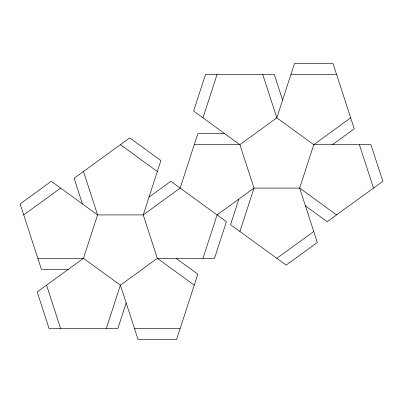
<?xml version="1.0" encoding="UTF-8"?>
<svg xmlns="http://www.w3.org/2000/svg" width="403" height="403" viewBox="0 0 403 403"><rect width="100%" height="100%" fill="white"/><g stroke="black" fill="none" stroke-linecap="round" stroke-linejoin="round"><path stroke-width="0.6" d="M106.291 328.566L120.396 285.153L157.326 258.323L214.527 258.323L226.426 221.705L170.796 181.295L148.999 197.132M126.174 302.935L117.847 328.566L49.09 328.566L37.197 291.948L83.471 258.323L97.576 214.915L83.471 171.502M202.971 117.847L217.076 74.434M202.971 258.323L217.076 214.915L254.001 188.085L299.646 188.085L336.576 214.915M238.873 199.077L230.546 224.703L286.175 265.119L317.322 242.485L299.646 188.085L313.751 144.677L350.681 117.847M239.896 231.498L254.001 188.085L239.896 144.677L193.621 111.052L205.52 74.434L274.277 74.434L282.604 100.065M23.722 214.915L60.646 188.085M332.45 144.677L354.252 128.834L333.004 63.442L294.502 63.442L276.826 117.847L239.896 144.677L194.251 144.677M276.826 258.323L313.751 231.498M290.931 74.434L336.576 74.434M224.768 133.685L197.823 133.685L180.146 188.085L143.221 214.915L97.576 214.915L51.297 181.295L20.15 203.923L41.398 269.315L68.344 269.315M37.827 258.323L83.471 258.323L120.396 285.153L138.073 339.558L176.574 339.558L197.823 274.166L176.025 258.323M134.501 328.566L180.146 328.566M305.424 205.868L327.226 221.705L382.85 181.295L370.951 144.677L313.751 144.677L276.826 117.847L262.721 74.434M120.396 144.677L157.326 171.502M194.251 285.153L157.326 258.323L143.221 214.915L160.898 160.515L129.746 137.881L74.122 178.297L82.449 203.923M359.395 144.677L373.5 188.085M46.541 285.153L60.646 328.566"/></g></svg>
